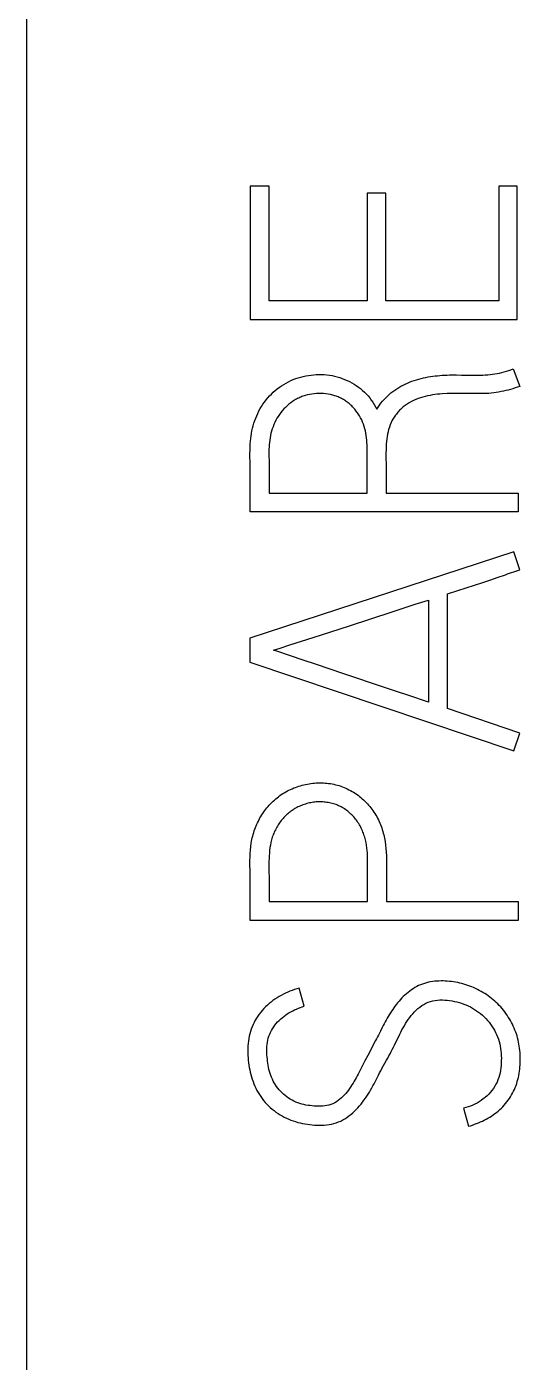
# Model space of a CAD drawing. Header units: millimetres. Extents: x 6750 to 121550, y -28210 to 66060.
# Drawn here: x 34251.6 to 34271.4, y 57193.9 to 57247.6 of the extents above; entities that cross this region are included whole.
import ezdxf

# ---------------------------------------------------------------- set-up
doc = ezdxf.new("R2010")
doc.units = ezdxf.units.MM
doc.layers.add('10000_FRONT', color=7, linetype='Continuous')
doc.layers.add('10500_FRONT_LABELING', color=7, linetype='Continuous')
doc.layers.add('DN.1. NET LIEN MANH', color=7, linetype='Continuous', lineweight=40)

# ---------------------------------------------------------------- blocks, each defined once
blk = doc.blocks.new('A$C0C6D7916')
at = {"layer": '10000_FRONT', "linetype": 'Continuous'}
blk.add_line((-7, 0), (-7, 117.137), dxfattribs=at)
at = {"layer": '10500_FRONT_LABELING', "linetype": 'Continuous'}
for p, q in [((-5.9151, 12), (-6, 12)), ((-6, 12), (-6, 11.4025)), ((-5.9151, 11.4857), (-5.9151, 12)), ((-5.3925, 11.9684), (-5.4757, 11.9684)), ((-5.4757, 11.9684), (-5.4757, 11.4857)), ((-5.3925, 11.4857), (-5.3925, 11.9684)), ((-4.8033, 12), (-4.8865, 12)), ((-4.8865, 12), (-4.8865, 11.4857)), ((-4.8033, 11.4025), (-4.8033, 12)), ((-5.4757, 11.4857), (-5.9151, 11.4857)), ((-4.8865, 11.4857), (-5.3925, 11.4857)), ((-6, 11.4025), (-4.8033, 11.4025)), ((-4.8216, 11.1811), (-4.7917, 11.1029)), ((-6, 10.6343), (-5.9998, 10.7283)), ((-5.9998, 10.7283), (-5.9999, 10.7518)), ((-5.915, 10.749), (-5.9151, 10.6871)), ((-5.9151, 10.6871), (-5.9151, 10.6252)), ((-5.3907, 10.6912), (-5.3908, 10.6252)), ((-6, 10.5404), (-6, 10.6343)), ((-5.9151, 10.6252), (-5.4757, 10.6252)), ((-5.3908, 10.6252), (-4.8, 10.6252)), ((-4.8, 10.6252), (-4.8, 10.5404)), ((-4.8, 10.5404), (-6, 10.5404)), ((-4.8183, 10.3623), (-6.0017, 9.9745)), ((-4.7917, 10.2807), (-4.8183, 10.3623)), ((-4.9582, 10.2248), (-4.9212, 10.2372)), ((-4.9212, 10.2372), (-4.8935, 10.2467)), ((-4.8935, 10.2467), (-4.8566, 10.2595)), ((-5.1162, 10.1742), (-5.0696, 10.1888)), ((-5.1162, 9.6599), (-5.1162, 10.1742)), ((-5.0696, 10.1888), (-5.0324, 10.2006)), ((-5.0324, 10.2006), (-4.9953, 10.2126)), ((-4.9953, 10.2126), (-4.9582, 10.2248)), ((-5.3193, 10.108), (-5.2602, 10.127)), ((-5.2602, 10.127), (-5.2011, 10.1459)), ((-5.2011, 10.1459), (-5.2011, 9.6882)), ((-5.5554, 10.0308), (-5.3636, 10.0936)), ((-5.3636, 10.0936), (-5.3193, 10.108)), ((-5.7178, 9.9781), (-5.5554, 10.0308)), ((-6.0017, 9.9745), (-6.0017, 9.868)), ((-5.8951, 9.9212), (-5.8656, 9.9308)), ((-5.8804, 9.9163), (-5.8951, 9.9212)), ((-5.762, 9.8772), (-5.8804, 9.9163)), ((-5.703, 9.8573), (-5.762, 9.8772)), ((-6.0017, 9.868), (-4.8183, 9.4702)), ((-5.585, 9.8172), (-5.703, 9.8573)), ((-5.526, 9.7972), (-5.585, 9.8172)), ((-5.4522, 9.7723), (-5.526, 9.7972)), ((-5.3488, 9.7376), (-5.4522, 9.7723)), ((-5.2898, 9.7178), (-5.3488, 9.7376)), ((-5.2011, 9.6882), (-5.2898, 9.7178)), ((-4.7917, 9.5501), (-5.1162, 9.6599)), ((-4.8183, 9.4702), (-4.7917, 9.5501)), ((-5.9151, 8.8924), (-5.915, 8.8684)), ((-5.915, 8.8684), (-5.9151, 8.7961)), ((-5.4741, 8.8443), (-5.4742, 8.8924)), ((-5.9151, 8.7961), (-5.4741, 8.7961)), ((-5.4741, 8.7961), (-5.4741, 8.8443)), ((-5.3892, 8.7961), (-4.8, 8.7961)), ((-4.8, 8.7961), (-4.8, 8.7112)), ((-6, 8.7112), (-6, 8.7743)), ((-4.8, 8.7112), (-6, 8.7112)), ((-5.757, 8.3268), (-5.7803, 8.4083)), ((-5.4467, 8.1563), (-5.4644, 8.1233)), ((-5.4379, 8.1729), (-5.4467, 8.1563)), ((-5.4862, 8.0818), (-5.4948, 8.0651)), ((-5.4732, 8.1067), (-5.4862, 8.0818)), ((-5.4644, 8.1233), (-5.4732, 8.1067)), ((-5.4095, 8.0473), (-5.3885, 8.0853)), ((-5.4948, 8.0651), (-5.5118, 8.0317)), ((-5.0447, 7.8707), (-5.0214, 7.7892))]:
    blk.add_line(p, q, dxfattribs=at)
for points in [[(-5.9999, 10.7518), (-6.0003, 10.7988), (-6.0001, 10.8223), (-5.9998, 10.834), (-5.9992, 10.8457), (-5.9983, 10.8574), (-5.9971, 10.8691), (-5.9956, 10.8808), (-5.9937, 10.8924), (-5.9915, 10.904), (-5.9889, 10.9155), (-5.9859, 10.9269), (-5.9826, 10.9382), (-5.9789, 10.9494), (-5.9748, 10.9605), (-5.9703, 10.9714), (-5.9655, 10.9821), (-5.9602, 10.9927), (-5.9546, 11.0031), (-5.9486, 11.0132), (-5.9422, 11.0231), (-5.9354, 11.0328), (-5.9282, 11.0422), (-5.9207, 11.0513), (-5.9128, 11.06), (-5.9046, 11.0685), (-5.896, 11.0766), (-5.8871, 11.0844), (-5.8779, 11.0919), (-5.8684, 11.099), (-5.8587, 11.1057), (-5.8487, 11.112), (-5.8385, 11.1179), (-5.828, 11.1234), (-5.8173, 11.1285), (-5.8065, 11.1331), (-5.7955, 11.1374), (-5.7843, 11.1412), (-5.773, 11.1446), (-5.7615, 11.1476), (-5.75, 11.1501), (-5.7384, 11.1522), (-5.7267, 11.1538), (-5.715, 11.1551), (-5.7033, 11.1558), (-5.6915, 11.1561), (-5.6797, 11.156), (-5.668, 11.1554), (-5.6562, 11.1544), (-5.6446, 11.1529), (-5.6329, 11.1509), (-5.6214, 11.1484), (-5.61, 11.1455), (-5.5987, 11.1422), (-5.5875, 11.1384), (-5.5764, 11.1342), (-5.5656, 11.1295), (-5.5549, 11.1244), (-5.5444, 11.1189), (-5.5342, 11.113), (-5.5242, 11.1066), (-5.5146, 11.0999), (-5.5052, 11.0927), (-5.4962, 11.0851), (-5.4875, 11.0771), (-5.4793, 11.0687), (-5.4715, 11.06), (-5.464, 11.0509), (-5.457, 11.0414), (-5.4503, 11.0318), (-5.444, 11.0219), (-5.438, 11.0118), (-5.4325, 11.0014)], [(-5.4325, 11.0014), (-5.4265, 11.0105), (-5.4203, 11.0193), (-5.4139, 11.0279), (-5.4071, 11.0361), (-5.4001, 11.0441), (-5.3928, 11.0518), (-5.3851, 11.0593), (-5.3772, 11.0664), (-5.369, 11.0733), (-5.3605, 11.0799), (-5.3518, 11.0863), (-5.3428, 11.0923), (-5.3337, 11.098), (-5.3243, 11.1034), (-5.3148, 11.1085), (-5.3052, 11.1133), (-5.2954, 11.1178), (-5.2854, 11.1219), (-5.2754, 11.1257), (-5.2653, 11.1293), (-5.2551, 11.1325), (-5.2448, 11.1355), (-5.2344, 11.1382), (-5.224, 11.1406), (-5.2135, 11.1429), (-5.2029, 11.1449), (-5.1924, 11.1466), (-5.1818, 11.1482), (-5.1712, 11.1496), (-5.1605, 11.1508), (-5.1499, 11.1518), (-5.1392, 11.1526), (-5.1285, 11.1532), (-5.1178, 11.1537), (-5.1071, 11.154), (-5.0964, 11.1541), (-5.075, 11.154), (-5.0536, 11.1537), (-5.0322, 11.1532), (-5.0108, 11.1528), (-4.9894, 11.1528), (-4.9787, 11.1529), (-4.9681, 11.1532), (-4.9574, 11.1536), (-4.9467, 11.1542), (-4.936, 11.155), (-4.9253, 11.1559), (-4.9146, 11.1571), (-4.904, 11.1586), (-4.8935, 11.1603), (-4.8829, 11.1623), (-4.8725, 11.1647), (-4.8622, 11.1673), (-4.8519, 11.1703), (-4.8418, 11.1736), (-4.8317, 11.1772), (-4.8216, 11.1811)], [(-5.4757, 10.6665), (-5.4758, 10.749), (-5.4757, 10.7696), (-5.4755, 10.7902), (-5.4754, 10.8108), (-5.4755, 10.8211), (-5.4758, 10.8315), (-5.4762, 10.8418), (-5.4768, 10.8522), (-5.4776, 10.8625), (-5.4787, 10.8728), (-5.4801, 10.8831), (-5.4818, 10.8933), (-5.4838, 10.9034), (-5.4863, 10.9134), (-5.4891, 10.9234), (-5.4924, 10.9332), (-5.4961, 10.9428), (-5.5002, 10.9523), (-5.5048, 10.9616), (-5.5098, 10.9707), (-5.5125, 10.9751), (-5.5153, 10.9795), (-5.5182, 10.9838), (-5.5212, 10.988), (-5.5243, 10.9922), (-5.5275, 10.9963), (-5.5308, 11.0003), (-5.5342, 11.0042), (-5.5377, 11.0081), (-5.5413, 11.0118), (-5.545, 11.0155), (-5.5488, 11.019), (-5.5527, 11.0225), (-5.5567, 11.0259), (-5.5607, 11.0291), (-5.5649, 11.0323), (-5.5691, 11.0353), (-5.5734, 11.0382), (-5.5777, 11.041), (-5.5822, 11.0437), (-5.5867, 11.0463), (-5.5913, 11.0487), (-5.5959, 11.051), (-5.6006, 11.0532), (-5.6054, 11.0553), (-5.6102, 11.0572), (-5.615, 11.059), (-5.62, 11.0607), (-5.6249, 11.0622), (-5.6299, 11.0637), (-5.635, 11.065), (-5.64, 11.0661), (-5.6503, 11.0681), (-5.6606, 11.0696), (-5.671, 11.0706), (-5.6814, 11.0712), (-5.6919, 11.0713), (-5.7023, 11.0709), (-5.7127, 11.07), (-5.723, 11.0687), (-5.7332, 11.0669), (-5.7433, 11.0646), (-5.7533, 11.0618), (-5.7583, 11.0603), (-5.7632, 11.0586), (-5.768, 11.0568), (-5.7728, 11.0549), (-5.7776, 11.0529), (-5.7823, 11.0507), (-5.787, 11.0484), (-5.7916, 11.046), (-5.7961, 11.0435), (-5.8006, 11.0409), (-5.805, 11.0382), (-5.8093, 11.0353), (-5.8178, 11.0293), (-5.826, 11.0229), (-5.8339, 11.0162), (-5.8415, 11.009), (-5.8487, 11.0016), (-5.8556, 10.9938), (-5.8622, 10.9857), (-5.8683, 10.9773), (-5.8741, 10.9687), (-5.8795, 10.9598), (-5.8845, 10.9508), (-5.8891, 10.9415), (-5.8933, 10.932), (-5.8972, 10.9224), (-5.9006, 10.9126), (-5.9037, 10.9028), (-5.9064, 10.8928), (-5.9087, 10.8827), (-5.9106, 10.8725), (-5.9122, 10.8623), (-5.9134, 10.8521), (-5.9143, 10.8418), (-5.9149, 10.8315), (-5.9152, 10.8212), (-5.9154, 10.8109), (-5.9153, 10.7902), (-5.9151, 10.7696), (-5.915, 10.749)], [(-4.7917, 11.1029), (-4.8021, 11.0992), (-4.8125, 11.0957), (-4.823, 11.0925), (-4.8336, 11.0894), (-4.8442, 11.0866), (-4.8548, 11.084), (-4.8655, 11.0815), (-4.8763, 11.0792), (-4.8871, 11.0772), (-4.898, 11.0753), (-4.9089, 11.0738), (-4.9198, 11.0725), (-4.9307, 11.0716), (-4.9417, 11.071), (-4.9526, 11.0707), (-4.9636, 11.0706), (-4.9856, 11.0708), (-5.0076, 11.0713), (-5.0296, 11.0717), (-5.0516, 11.0717), (-5.0735, 11.0716), (-5.0955, 11.0712), (-5.1175, 11.0705), (-5.1395, 11.0692), (-5.1504, 11.0684), (-5.1614, 11.0673), (-5.1723, 11.066), (-5.1832, 11.0644), (-5.194, 11.0626), (-5.2048, 11.0605), (-5.2156, 11.058), (-5.2262, 11.0552), (-5.2368, 11.052), (-5.2472, 11.0484), (-5.2574, 11.0444), (-5.2675, 11.0399), (-5.2774, 11.035), (-5.287, 11.0296), (-5.2964, 11.0238), (-5.3055, 11.0174), (-5.3142, 11.0107), (-5.3226, 11.0034), (-5.3266, 10.9996), (-5.3305, 10.9957), (-5.3343, 10.9917), (-5.338, 10.9876), (-5.3415, 10.9834), (-5.345, 10.979), (-5.3483, 10.9746), (-5.3515, 10.9701), (-5.3575, 10.9607), (-5.363, 10.9511), (-5.3679, 10.9412), (-5.3723, 10.9311), (-5.3762, 10.9207), (-5.3795, 10.9102), (-5.3823, 10.8996), (-5.3846, 10.8888), (-5.3864, 10.878), (-5.3879, 10.8671), (-5.3891, 10.8561), (-5.3899, 10.8451), (-5.3905, 10.834), (-5.391, 10.823), (-5.3914, 10.801), (-5.3914, 10.779), (-5.3912, 10.757), (-5.3909, 10.7351), (-5.3908, 10.7131), (-5.3907, 10.6912)], [(-5.4757, 10.6252), (-5.4757, 10.6459), (-5.4757, 10.6665)], [(-4.8566, 10.2595), (-4.8474, 10.2627), (-4.8381, 10.2658), (-4.8289, 10.2689), (-4.8196, 10.2719)], [(-4.8196, 10.2719), (-4.801, 10.2778), (-4.7917, 10.2807)], [(-5.8656, 9.9308), (-5.8213, 9.945), (-5.7178, 9.9781)], [(-5.9999, 8.9003), (-6.0001, 8.9319), (-6.0003, 8.9635), (-6.0003, 8.9793), (-6, 8.9951), (-5.9994, 9.0108), (-5.9984, 9.0265), (-5.9968, 9.0422), (-5.9946, 9.0578), (-5.9932, 9.0656), (-5.9916, 9.0734), (-5.9899, 9.0812), (-5.988, 9.0889), (-5.9859, 9.0965), (-5.9836, 9.1042), (-5.9812, 9.1118), (-5.9786, 9.1193), (-5.9758, 9.1268), (-5.9728, 9.1342), (-5.9697, 9.1415), (-5.9664, 9.1488), (-5.9629, 9.1559), (-5.9593, 9.163), (-5.9555, 9.17), (-5.9515, 9.1769), (-5.9474, 9.1837), (-5.9431, 9.1904), (-5.9386, 9.197), (-5.934, 9.2034), (-5.9292, 9.2098), (-5.9242, 9.216), (-5.9191, 9.222), (-5.9138, 9.228), (-5.9084, 9.2338), (-5.9029, 9.2394), (-5.8971, 9.2449), (-5.8913, 9.2502), (-5.8853, 9.2554), (-5.8792, 9.2604), (-5.873, 9.2653), (-5.8666, 9.27), (-5.8601, 9.2745), (-5.8535, 9.2789), (-5.8468, 9.283), (-5.8399, 9.287), (-5.833, 9.2908), (-5.8259, 9.2944), (-5.8188, 9.2979), (-5.8116, 9.3011), (-5.8042, 9.3042), (-5.7968, 9.3071), (-5.7894, 9.3098), (-5.7818, 9.3123), (-5.7742, 9.3146), (-5.7666, 9.3167), (-5.7588, 9.3186), (-5.7511, 9.3204), (-5.7433, 9.3219), (-5.7354, 9.3233), (-5.7275, 9.3244), (-5.7196, 9.3253), (-5.7117, 9.3261), (-5.7037, 9.3266), (-5.6958, 9.327), (-5.6878, 9.3271), (-5.6798, 9.3271), (-5.6719, 9.3268), (-5.6639, 9.3263), (-5.656, 9.3256), (-5.6481, 9.3247), (-5.6402, 9.3236), (-5.6324, 9.3222), (-5.6246, 9.3207), (-5.6168, 9.3189), (-5.6091, 9.3169), (-5.6015, 9.3147), (-5.594, 9.3122), (-5.5865, 9.3096), (-5.579, 9.3067), (-5.5717, 9.3036), (-5.5645, 9.3003), (-5.5573, 9.2967), (-5.5503, 9.293), (-5.5433, 9.2891), (-5.5365, 9.2849), (-5.5297, 9.2806), (-5.5231, 9.2761), (-5.5166, 9.2714), (-5.5102, 9.2665), (-5.504, 9.2615), (-5.4979, 9.2563), (-5.4919, 9.2509), (-5.4861, 9.2454), (-5.4804, 9.2397), (-5.4749, 9.2339), (-5.4695, 9.228), (-5.4643, 9.2219), (-5.4593, 9.2156), (-5.4544, 9.2093), (-5.4498, 9.2028), (-5.4453, 9.1962), (-5.441, 9.1895), (-5.4368, 9.1827), (-5.4329, 9.1758), (-5.4291, 9.1688), (-5.4255, 9.1618), (-5.4221, 9.1546), (-5.4189, 9.1473), (-5.4159, 9.14), (-5.413, 9.1326), (-5.4103, 9.1252), (-5.4078, 9.1177), (-5.4055, 9.1101), (-5.4034, 9.1025), (-5.4014, 9.0948), (-5.3996, 9.0871), (-5.398, 9.0794), (-5.3953, 9.0639), (-5.3932, 9.0482), (-5.3916, 9.0325), (-5.3904, 9.0168), (-5.3896, 9.001), (-5.3891, 8.9852), (-5.3889, 8.9695), (-5.3888, 8.9537), (-5.3889, 8.9222), (-5.3892, 8.8907), (-5.3893, 8.8592), (-5.3892, 8.8276), (-5.3892, 8.7961)], [(-5.4742, 8.8924), (-5.4742, 8.9165), (-5.474, 8.9406), (-5.4738, 8.9648), (-5.4738, 8.9768), (-5.4739, 8.9889), (-5.4742, 9.0009), (-5.4747, 9.013), (-5.4756, 9.025), (-5.4769, 9.0369), (-5.4786, 9.0489), (-5.4807, 9.0607), (-5.482, 9.0666), (-5.4834, 9.0725), (-5.4849, 9.0784), (-5.4866, 9.0842), (-5.4884, 9.09), (-5.4903, 9.0957), (-5.4923, 9.1014), (-5.4945, 9.1071), (-5.4968, 9.1127), (-5.4993, 9.1182), (-5.5019, 9.1237), (-5.5046, 9.1291), (-5.5075, 9.1345), (-5.5105, 9.1398), (-5.5137, 9.145), (-5.517, 9.1501), (-5.5205, 9.1552), (-5.5241, 9.1602), (-5.5278, 9.165), (-5.5316, 9.1698), (-5.5356, 9.1744), (-5.5397, 9.179), (-5.544, 9.1834), (-5.5483, 9.1877), (-5.5528, 9.1918), (-5.5574, 9.1959), (-5.5621, 9.1998), (-5.5669, 9.2035), (-5.5718, 9.2071), (-5.5768, 9.2105), (-5.5819, 9.2138), (-5.5872, 9.2168), (-5.5925, 9.2198), (-5.5979, 9.2225), (-5.6034, 9.225), (-5.6089, 9.2274), (-5.6146, 9.2296), (-5.6203, 9.2316), (-5.626, 9.2334), (-5.6319, 9.2351), (-5.6378, 9.2365), (-5.6437, 9.2378), (-5.6497, 9.239), (-5.6557, 9.2399), (-5.6617, 9.2407), (-5.6678, 9.2413), (-5.6739, 9.2418), (-5.6799, 9.242), (-5.686, 9.2422), (-5.6921, 9.2421), (-5.6982, 9.2419), (-5.7043, 9.2415), (-5.7104, 9.2409), (-5.7165, 9.2402), (-5.7225, 9.2393), (-5.7285, 9.2383), (-5.7345, 9.2371), (-5.7404, 9.2357), (-5.7463, 9.2342), (-5.7521, 9.2325), (-5.7579, 9.2307), (-5.7637, 9.2287), (-5.7693, 9.2265), (-5.7749, 9.2242), (-5.7805, 9.2218), (-5.7859, 9.2191), (-5.7913, 9.2164), (-5.7966, 9.2134), (-5.8018, 9.2103), (-5.8069, 9.2071), (-5.8119, 9.2037), (-5.8168, 9.2002), (-5.8217, 9.1966), (-5.8264, 9.1928), (-5.831, 9.1889), (-5.8355, 9.1849), (-5.84, 9.1807), (-5.8443, 9.1765), (-5.8485, 9.1721), (-5.8525, 9.1676), (-5.8565, 9.163), (-5.8604, 9.1583), (-5.8641, 9.1535), (-5.8677, 9.1486), (-5.8712, 9.1436), (-5.8745, 9.1386), (-5.8778, 9.1334), (-5.8808, 9.1282), (-5.8838, 9.1229), (-5.8866, 9.1175), (-5.8893, 9.1121), (-5.8918, 9.1066), (-5.8942, 9.101), (-5.8965, 9.0954), (-5.8986, 9.0897), (-5.9005, 9.084), (-5.9023, 9.0782), (-5.904, 9.0724), (-5.9055, 9.0666), (-5.9068, 9.0607), (-5.9092, 9.0489), (-5.9111, 9.037), (-5.9126, 9.025), (-5.9137, 9.013), (-5.9145, 9.0009), (-5.9151, 8.9888), (-5.9154, 8.9767), (-5.9156, 8.9646), (-5.9157, 8.9406), (-5.9151, 8.8924)], [(-6, 8.7743), (-6, 8.8373), (-5.9999, 8.9003)], [(-5.0214, 7.7892), (-5.0124, 7.7919), (-5.0035, 7.7948), (-4.9947, 7.7979), (-4.9859, 7.8012), (-4.9771, 7.8047), (-4.9685, 7.8084), (-4.9599, 7.8123), (-4.9515, 7.8164), (-4.9431, 7.8207), (-4.9349, 7.8253), (-4.9268, 7.8301), (-4.9189, 7.8351), (-4.9111, 7.8404), (-4.9035, 7.8458), (-4.896, 7.8516), (-4.8888, 7.8575), (-4.8817, 7.8637), (-4.8749, 7.8702), (-4.8683, 7.8768), (-4.8619, 7.8837), (-4.8557, 7.8908), (-4.8498, 7.8981), (-4.8442, 7.9056), (-4.8388, 7.9134), (-4.8337, 7.9212), (-4.8289, 7.9293), (-4.8243, 7.9375), (-4.8201, 7.9459), (-4.8161, 7.9545), (-4.8125, 7.9631), (-4.8091, 7.9719), (-4.8061, 7.9808), (-4.8033, 7.9897), (-4.8008, 7.9988), (-4.7986, 8.0079), (-4.7966, 8.0171), (-4.795, 8.0264), (-4.7935, 8.0356), (-4.7924, 8.045), (-4.7914, 8.0543), (-4.7908, 8.0637), (-4.7903, 8.073), (-4.7901, 8.0824), (-4.79, 8.0918), (-4.7902, 8.1012), (-4.7906, 8.1106), (-4.7912, 8.1199), (-4.792, 8.1293), (-4.7931, 8.1386), (-4.7944, 8.1479), (-4.7959, 8.1572), (-4.7977, 8.1664), (-4.7997, 8.1755), (-4.8021, 8.1846), (-4.8046, 8.1936), (-4.8075, 8.2026), (-4.8106, 8.2114), (-4.814, 8.2202), (-4.8176, 8.2289), (-4.8214, 8.2374), (-4.8255, 8.2459), (-4.8298, 8.2542), (-4.8343, 8.2624), (-4.839, 8.2705), (-4.844, 8.2785), (-4.8491, 8.2864), (-4.8544, 8.2941), (-4.8599, 8.3017), (-4.8657, 8.3091), (-4.8716, 8.3164), (-4.8777, 8.3235), (-4.8841, 8.3304), (-4.8906, 8.3371), (-4.8974, 8.3436), (-4.9043, 8.35), (-4.9114, 8.3561), (-4.9186, 8.3621), (-4.926, 8.3678), (-4.9336, 8.3734), (-4.9413, 8.3787), (-4.9492, 8.3839), (-4.9571, 8.3888), (-4.9653, 8.3935), (-4.9735, 8.398), (-4.9819, 8.4022), (-4.9903, 8.4063), (-4.9989, 8.4101), (-5.0076, 8.4137), (-5.0163, 8.4171), (-5.0252, 8.4202), (-5.0341, 8.4232), (-5.043, 8.4259), (-5.0521, 8.4284), (-5.0612, 8.4306), (-5.0703, 8.4327), (-5.0796, 8.4344), (-5.0888, 8.436), (-5.0981, 8.4373), (-5.1074, 8.4383), (-5.1168, 8.4391), (-5.1261, 8.4396), (-5.1355, 8.4399), (-5.1449, 8.4399), (-5.1543, 8.4397), (-5.1637, 8.4392), (-5.173, 8.4384), (-5.1823, 8.4372), (-5.1916, 8.4358), (-5.2008, 8.434), (-5.2099, 8.4318), (-5.219, 8.4293), (-5.2279, 8.4263), (-5.2366, 8.4229), (-5.2452, 8.419), (-5.2536, 8.4148), (-5.2618, 8.4103), (-5.2698, 8.4053), (-5.2776, 8.4001), (-5.2852, 8.3946), (-5.2926, 8.3889), (-5.2999, 8.383), (-5.307, 8.3768), (-5.3138, 8.3704), (-5.3205, 8.3638), (-5.3269, 8.357), (-5.3331, 8.3499), (-5.3391, 8.3427), (-5.3449, 8.3354), (-5.3506, 8.3279), (-5.3561, 8.3203), (-5.3614, 8.3126), (-5.3667, 8.3048), (-5.3718, 8.297), (-5.3768, 8.289), (-5.3816, 8.281), (-5.3863, 8.2729), (-5.3909, 8.2647), (-5.3953, 8.2564), (-5.3997, 8.2481), (-5.404, 8.2398), (-5.4082, 8.2314), (-5.4166, 8.2146)], [(-5.7803, 8.4083), (-5.7906, 8.4051), (-5.8009, 8.4016), (-5.8111, 8.3979), (-5.8212, 8.3939), (-5.8313, 8.3896), (-5.8412, 8.3851), (-5.8509, 8.3803), (-5.8606, 8.3752), (-5.87, 8.3699), (-5.8793, 8.3642), (-5.8884, 8.3583), (-5.8973, 8.352), (-5.906, 8.3455), (-5.9144, 8.3386), (-5.9226, 8.3314), (-5.9305, 8.324), (-5.9381, 8.3162), (-5.9454, 8.3081), (-5.9524, 8.2998), (-5.959, 8.2912), (-5.9653, 8.2823), (-5.9713, 8.2732), (-5.9768, 8.2638), (-5.9819, 8.2542), (-5.9866, 8.2444), (-5.9909, 8.2344), (-5.9947, 8.2242), (-5.9981, 8.2139), (-6.0011, 8.2034), (-6.0036, 8.1928), (-6.0056, 8.1821), (-6.0072, 8.1714), (-6.0085, 8.1606), (-6.0093, 8.1497), (-6.0098, 8.1389), (-6.01, 8.128), (-6.0099, 8.1171), (-6.0095, 8.1063), (-6.0088, 8.0954), (-6.0079, 8.0846), (-6.0067, 8.0738), (-6.0052, 8.0631), (-6.0035, 8.0523), (-6.0015, 8.0417), (-5.9992, 8.031), (-5.9966, 8.0205), (-5.9936, 8.01), (-5.9904, 7.9997), (-5.9868, 7.9894), (-5.9829, 7.9793), (-5.9787, 7.9693), (-5.9741, 7.9594), (-5.9692, 7.9497), (-5.9639, 7.9402), (-5.9583, 7.9309), (-5.9523, 7.9219), (-5.946, 7.913), (-5.9393, 7.9045), (-5.9323, 7.8962), (-5.925, 7.8882), (-5.9173, 7.8804), (-5.9094, 7.873), (-5.9011, 7.866), (-5.8926, 7.8592), (-5.8839, 7.8527), (-5.8749, 7.8466), (-5.8657, 7.8409), (-5.8563, 7.8354), (-5.8467, 7.8303), (-5.8369, 7.8255), (-5.827, 7.8211), (-5.817, 7.817), (-5.8068, 7.8133), (-5.7965, 7.8099), (-5.786, 7.8068), (-5.7755, 7.8041), (-5.7649, 7.8017), (-5.7542, 7.7997), (-5.7435, 7.798), (-5.7327, 7.7967), (-5.7219, 7.7956), (-5.7111, 7.7948), (-5.7002, 7.7943), (-5.6894, 7.7942), (-5.6785, 7.7943), (-5.6677, 7.7949), (-5.6568, 7.7958), (-5.6461, 7.7972), (-5.6354, 7.7991), (-5.6248, 7.8016), (-5.6144, 7.8047), (-5.6042, 7.8085), (-5.5942, 7.8128), (-5.5845, 7.8178), (-5.5751, 7.8232), (-5.566, 7.8292), (-5.5572, 7.8356), (-5.5487, 7.8423), (-5.5404, 7.8492), (-5.5323, 7.8565), (-5.5246, 7.8642), (-5.5171, 7.8721), (-5.51, 7.8802), (-5.503, 7.8886), (-5.4964, 7.8972), (-5.4899, 7.9059), (-5.4836, 7.9148), (-5.4776, 7.9237), (-5.4716, 7.9329), (-5.4659, 7.9421), (-5.4604, 7.9514), (-5.4551, 7.9609), (-5.4499, 7.9704), (-5.4448, 7.98), (-5.4299, 8.009)], [(-5.759, 7.8861), (-5.7681, 7.8884), (-5.7771, 7.891), (-5.786, 7.894), (-5.7947, 7.8975), (-5.8033, 7.9014), (-5.8116, 7.9058), (-5.8197, 7.9105), (-5.8276, 7.9156), (-5.8352, 7.921), (-5.8426, 7.9268), (-5.8498, 7.9328), (-5.8568, 7.9391), (-5.8635, 7.9457), (-5.8698, 7.9526), (-5.8757, 7.9599), (-5.8813, 7.9674), (-5.8866, 7.9752), (-5.8915, 7.9832), (-5.896, 7.9914), (-5.9002, 7.9998), (-5.904, 8.0084), (-5.9075, 8.0171), (-5.9106, 8.026), (-5.9133, 8.0349), (-5.9156, 8.044), (-5.9175, 8.0532), (-5.919, 8.0625), (-5.9204, 8.0718), (-5.9216, 8.0811), (-5.9226, 8.0904), (-5.9236, 8.0997), (-5.9243, 8.1091), (-5.9248, 8.1184), (-5.9251, 8.1278), (-5.925, 8.1372), (-5.9245, 8.1465), (-5.9237, 8.1559), (-5.9224, 8.1652), (-5.9206, 8.1744), (-5.9184, 8.1835), (-5.9155, 8.1924), (-5.9122, 8.2012), (-5.9083, 8.2098), (-5.904, 8.2181), (-5.8992, 8.2262), (-5.8941, 8.234), (-5.8887, 8.2417), (-5.8829, 8.2491), (-5.8767, 8.2562), (-5.8702, 8.2629), (-5.8634, 8.2694), (-5.8563, 8.2755), (-5.849, 8.2813), (-5.8415, 8.2869), (-5.8337, 8.2922), (-5.8257, 8.2972), (-5.8176, 8.3018), (-5.8092, 8.3061), (-5.8008, 8.3101), (-5.7922, 8.3139), (-5.7836, 8.3175), (-5.7748, 8.3209), (-5.766, 8.324), (-5.757, 8.3268)], [(-5.3344, 8.1918), (-5.3297, 8.2015), (-5.3248, 8.2112), (-5.3198, 8.2208), (-5.3145, 8.2303), (-5.309, 8.2397), (-5.3034, 8.249), (-5.2976, 8.2582), (-5.2915, 8.2672), (-5.2852, 8.276), (-5.2786, 8.2846), (-5.2717, 8.293), (-5.2644, 8.301), (-5.2567, 8.3087), (-5.2487, 8.3161), (-5.2403, 8.323), (-5.2316, 8.3295), (-5.2225, 8.3353), (-5.2129, 8.3405), (-5.2029, 8.3448), (-5.1926, 8.3483), (-5.1821, 8.351), (-5.1714, 8.3529), (-5.1606, 8.3542), (-5.1498, 8.3549), (-5.1389, 8.355), (-5.128, 8.3547), (-5.1172, 8.3538), (-5.1064, 8.3524), (-5.0957, 8.3506), (-5.0851, 8.3485), (-5.0745, 8.346), (-5.064, 8.3432), (-5.0536, 8.3401), (-5.0433, 8.3365), (-5.0332, 8.3326), (-5.0233, 8.3283), (-5.0135, 8.3235), (-5.004, 8.3183), (-4.9946, 8.3127), (-4.9855, 8.3068), (-4.9767, 8.3005), (-4.9681, 8.2938), (-4.9598, 8.2868), (-4.9519, 8.2794), (-4.9443, 8.2717), (-4.937, 8.2636), (-4.9301, 8.2552), (-4.9235, 8.2465), (-4.9173, 8.2376), (-4.9114, 8.2285), (-4.9059, 8.2192), (-4.9007, 8.2096), (-4.896, 8.1998), (-4.8918, 8.1898), (-4.8881, 8.1796), (-4.8849, 8.1692), (-4.8823, 8.1586), (-4.88, 8.148), (-4.8783, 8.1373), (-4.8769, 8.1265), (-4.8759, 8.1157), (-4.8752, 8.1049), (-4.8749, 8.094)], [(-5.4166, 8.2146), (-5.425, 8.1979), (-5.4292, 8.1895), (-5.4335, 8.1812), (-5.4379, 8.1729)], [(-5.3885, 8.0853), (-5.3833, 8.0948), (-5.3781, 8.1044), (-5.3731, 8.114), (-5.368, 8.1236), (-5.363, 8.1332), (-5.3581, 8.1429), (-5.3533, 8.1526), (-5.3485, 8.1624), (-5.3344, 8.1918)], [(-4.8749, 8.094), (-4.875, 8.0831), (-4.8753, 8.0721), (-4.8761, 8.0612), (-4.8772, 8.0502), (-4.8788, 8.0394), (-4.8808, 8.0286), (-4.8834, 8.018), (-4.8864, 8.0075), (-4.89, 7.9973), (-4.8942, 7.9873), (-4.899, 7.9775), (-4.9044, 7.9681), (-4.9103, 7.9589), (-4.9168, 7.9501), (-4.9237, 7.9416), (-4.9311, 7.9334), (-4.9389, 7.9257), (-4.9472, 7.9183), (-4.9557, 7.9114), (-4.9647, 7.9049), (-4.9739, 7.8988), (-4.9834, 7.8933), (-4.9932, 7.8882), (-5.0032, 7.8836), (-5.0133, 7.8795), (-5.0237, 7.876), (-5.0341, 7.8731), (-5.0447, 7.8707)], [(-5.5118, 8.0317), (-5.516, 8.0233), (-5.5204, 8.015), (-5.5248, 8.0068), (-5.5294, 7.9986), (-5.5341, 7.9905), (-5.5389, 7.9824), (-5.5439, 7.9744), (-5.5489, 7.9666), (-5.5541, 7.9588), (-5.5596, 7.9511), (-5.5652, 7.9436), (-5.5711, 7.9363), (-5.5773, 7.9293), (-5.5839, 7.9226), (-5.5907, 7.9162), (-5.5978, 7.9101), (-5.6053, 7.9043), (-5.613, 7.899), (-5.6211, 7.8943), (-5.6296, 7.8902), (-5.6383, 7.8867), (-5.6473, 7.8839), (-5.6564, 7.8819), (-5.6657, 7.8804), (-5.675, 7.8795), (-5.6844, 7.8791), (-5.6938, 7.879), (-5.7032, 7.8792), (-5.7125, 7.8797), (-5.7219, 7.8805), (-5.7312, 7.8815), (-5.7405, 7.8827), (-5.7498, 7.8843), (-5.759, 7.8861)], [(-5.4299, 8.009), (-5.4249, 8.0186), (-5.4198, 8.0282), (-5.4147, 8.0378), (-5.4095, 8.0473)]]:
    blk.add_lwpolyline(points, dxfattribs=at)

msp = doc.modelspace()

# ---------------------------------------------------------------- block references
at = {"layer": 'DN.1. NET LIEN MANH', "xscale": 8.981300112304329, "yscale": 8.981300112304329, "zscale": 8.981300112304329}
msp.add_blockref('A$C0C6D7916', (34314.458, 57133.431), dxfattribs=at)

doc.saveas('drawing.dxf')
